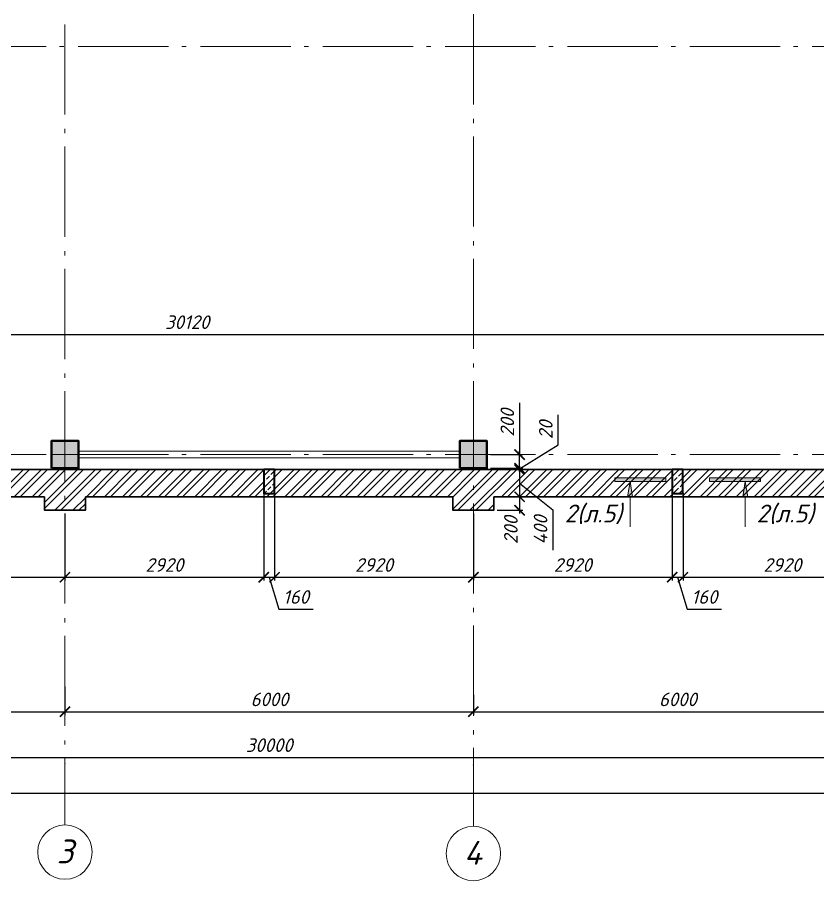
# Model space of a CAD drawing. Header units: millimetres. Extents: x -238377 to -11282, y -123214 to -44846.
# Drawn here: x -203352 to -191592, y -85474 to -72783 of the extents above; entities that cross this region are included whole.
import ezdxf
from ezdxf.enums import TextEntityAlignment as Align

# ---------------------------------------------------------------- set-up
doc = ezdxf.new("R2010")
doc.units = ezdxf.units.MM
doc.header["$MEASUREMENT"] = 0
doc.linetypes.add('Double Dashed', pattern=[1797.222233, 1325, -211.666656, 63.333344, -197.222233])
doc.linetypes.add('штриховаяX2', pattern=[38.1, 25.4, -12.7])
doc.layers.get('0').update_dxf_attribs({"lineweight": 5})
doc.layers.add('#Hatch', color=252, linetype='Continuous', lineweight=5, true_color=0x696969)
for name, color, linetype, lineweight in [('#Бетон', 10, 'Continuous', 35), ('#Выноски', 150, 'Continuous', 15), ('колонны_Ном._пера__94', 252, 'Continuous', 13), ('колонны_Ном._пера__99', 7, 'Continuous', 40), ('Конструкции', 160, 'Continuous', 5), ('оси_Ном._пера__96', 7, 'Continuous', 5), ('оси_Ном._пера__97', 7, 'Continuous', 20), ('размеры', 7, 'Continuous', 5)]:
    doc.layers.add(name, color=color, linetype=linetype, lineweight=lineweight)
for name, color, linetype in [('#стены наруж', 7, 'Continuous'), ('колонны', 7, 'Continuous'), ('оси', 7, 'Continuous')]:
    doc.layers.add(name, color=color, linetype=linetype)
doc.styles.get("Standard").update_dxf_attribs({"font": 'isocpeui.ttf'})
doc.styles.add('STEP PR', font='isocpeui.ttf')
doc.styles.add('СГЕНЕРИР_СТИЛЬ_3', font='gost_2_304-81_type.ttf')
doc.dimstyles.get("Standard").update_dxf_attribs({"dimtxt": 200, "dimasz": 150, "dimexe": 50, "dimexo": 50, "dimgap": 80, "dimtad": 1, "dimdec": 0, "dimzin": 0, "dimdsep": 46, "dimtxsty": 'Standard', "dimblk": 'ARCHTICK', "dimcen": 5, "dimdle": 50, "dimadec": 0, "dimazin": 0, "dimtfac": 1, "dimtdec": 0, "dimtofl": 0, "dimtmove": 1, "dimatfit": 3, "dimfxl": 1, "dimtolj": 1, "dimtzin": 0, "dimarcsym": 0})

# ---------------------------------------------------------------- blocks, each defined once
blk = doc.blocks.new('Стандартный маркер сетки_3')
at = {"layer": 'оси_Ном._пера__96', "linetype": 'Double Dashed'}
for p, q in [((900, 0), (0, 0)), ((17157, 0), (18057, 0))]:
    blk.add_line(p, q, dxfattribs=at)
at = {"layer": 'оси_Ном._пера__96', "linetype": 'Double Dashed', "lineweight": 5}
blk.add_line((900, 0), (17157, 0), dxfattribs=at)
at = {"layer": 'оси_Ном._пера__96', "linetype": 'Double Dashed'}
blk.add_point((17157, 0), dxfattribs=at)
blk.add_point((17157, 0), dxfattribs=at)
at = {"layer": 'оси_Ном._пера__97', "linetype": 'Continuous'}
blk.add_circle((18457, 0), 400, dxfattribs=at)
at = {"layer": 'оси_Ном._пера__96', "style": 'СГЕНЕРИР_СТИЛЬ_3'}
blk.add_attdef('AC_MarkerText_1', text='', height=350, rotation=90, dxfattribs=at).set_placement((18727, -122), align=Align.BOTTOM_LEFT)
blk = doc.blocks.new('Стандартный маркер сетки_4')
at = {"layer": 'оси_Ном._пера__96', "linetype": 'Double Dashed', "lineweight": 5}
blk.add_line((-2864, 0), (17157, 0), dxfattribs=at)
at = {"layer": 'оси_Ном._пера__96', "linetype": 'Double Dashed'}
for p, q in [((900, 0), (0, 0)), ((17157, 0), (18057, 0))]:
    blk.add_line(p, q, dxfattribs=at)
blk.add_point((17157, 0), dxfattribs=at)
blk.add_point((17157, 0), dxfattribs=at)
at = {"layer": 'оси_Ном._пера__97', "linetype": 'Continuous'}
blk.add_circle((18457, 0), 400, dxfattribs=at)
at = {"layer": 'оси_Ном._пера__96', "style": 'СГЕНЕРИР_СТИЛЬ_3'}
blk.add_attdef('AC_MarkerText_1', text='', height=350, rotation=90, dxfattribs=at).set_placement((18727, -139), align=Align.BOTTOM_LEFT)
blk = doc.blocks.new('_ArchTick')
at = {"color": 0, "linetype": 'ByBlock', "const_width": 0.15}
blk.add_lwpolyline([(-0.5, -0.5), (0.5, 0.5)], dxfattribs=at)
blk = doc.blocks.new('*D24')
at = {"layer": 'Defpoints', "color": 0, "transparency": 16777216}
for p in [(-214651, -83762), (-147001, -83944), (-147001, -84189)]:
    blk.add_point(p, dxfattribs=at)
at = {"layer": 'размеры', "color": 0, "lineweight": -2, "transparency": 16777216}
for p, q in [((-214651, -83812), (-214651, -84239)), ((-147001, -83994), (-147001, -84239)), ((-214701, -84189), (-146951, -84189))]:
    blk.add_line(p, q, dxfattribs=at)
at = {"layer": 'размеры', "color": 0, "lineweight": -2, "transparency": 16777216, "xscale": 150, "yscale": 150, "zscale": 150, "rotation": 180}
blk.add_blockref('_ArchTick', (-214651, -84189), dxfattribs=at)
at = {"layer": 'размеры', "color": 0, "lineweight": -2, "transparency": 16777216, "xscale": 150, "yscale": 150, "zscale": 150}
blk.add_blockref('_ArchTick', (-147001, -84189), dxfattribs=at)
at = {"layer": 'размеры', "color": 0, "transparency": 16777216, "insert": (-180813, -84008), "char_height": 200, "attachment_point": 5}
blk.add_mtext('\\A1;67650', dxfattribs=at)
blk = doc.blocks.new('*D28')
at = {"layer": 'Defpoints', "color": 0, "transparency": 16777216}
for p in [(-202651, -82571), (-208651, -82681), (-202651, -82989)]:
    blk.add_point(p, dxfattribs=at)
at = {"layer": 'размеры', "color": 0, "lineweight": -2, "transparency": 16777216}
for p, q in [((-208651, -82731), (-208651, -83039)), ((-202651, -82621), (-202651, -83039)), ((-208701, -82989), (-202601, -82989))]:
    blk.add_line(p, q, dxfattribs=at)
at = {"layer": 'размеры', "color": 0, "lineweight": -2, "transparency": 16777216, "xscale": 150, "yscale": 150, "zscale": 150, "rotation": 180}
blk.add_blockref('_ArchTick', (-208651, -82989), dxfattribs=at)
at = {"layer": 'размеры', "color": 0, "lineweight": -2, "transparency": 16777216, "xscale": 150, "yscale": 150, "zscale": 150}
blk.add_blockref('_ArchTick', (-202651, -82989), dxfattribs=at)
at = {"layer": 'размеры', "color": 0, "transparency": 16777216, "insert": (-205646, -82809), "char_height": 200, "attachment_point": 5}
blk.add_mtext('\\A1;6000', dxfattribs=at)
blk = doc.blocks.new('*D29')
at = {"layer": 'Defpoints', "color": 0, "transparency": 16777216}
for p in [(-202651, -82571), (-196651, -82692), (-196651, -82989)]:
    blk.add_point(p, dxfattribs=at)
at = {"layer": 'размеры', "color": 0, "lineweight": -2, "transparency": 16777216}
for p, q in [((-202651, -82621), (-202651, -83039)), ((-196651, -82742), (-196651, -83039)), ((-202701, -82989), (-196601, -82989))]:
    blk.add_line(p, q, dxfattribs=at)
at = {"layer": 'размеры', "color": 0, "lineweight": -2, "transparency": 16777216, "xscale": 150, "yscale": 150, "zscale": 150, "rotation": 180}
blk.add_blockref('_ArchTick', (-202651, -82989), dxfattribs=at)
at = {"layer": 'размеры', "color": 0, "lineweight": -2, "transparency": 16777216, "xscale": 150, "yscale": 150, "zscale": 150}
blk.add_blockref('_ArchTick', (-196651, -82989), dxfattribs=at)
at = {"layer": 'размеры', "color": 0, "transparency": 16777216, "insert": (-199646, -82809), "char_height": 200, "attachment_point": 5}
blk.add_mtext('\\A1;6000', dxfattribs=at)
blk = doc.blocks.new('*D30')
at = {"layer": 'Defpoints', "color": 0, "transparency": 16777216}
for p in [(-196651, -82692), (-190651, -82788), (-190651, -82989)]:
    blk.add_point(p, dxfattribs=at)
at = {"layer": 'размеры', "color": 0, "lineweight": -2, "transparency": 16777216}
for p, q in [((-196651, -82742), (-196651, -83039)), ((-190651, -82838), (-190651, -83039)), ((-196701, -82989), (-190601, -82989))]:
    blk.add_line(p, q, dxfattribs=at)
at = {"layer": 'размеры', "color": 0, "lineweight": -2, "transparency": 16777216, "xscale": 150, "yscale": 150, "zscale": 150, "rotation": 180}
blk.add_blockref('_ArchTick', (-196651, -82989), dxfattribs=at)
at = {"layer": 'размеры', "color": 0, "lineweight": -2, "transparency": 16777216, "xscale": 150, "yscale": 150, "zscale": 150}
blk.add_blockref('_ArchTick', (-190651, -82989), dxfattribs=at)
at = {"layer": 'размеры', "color": 0, "transparency": 16777216, "insert": (-193646, -82809), "char_height": 200, "attachment_point": 5}
blk.add_mtext('\\A1;6000', dxfattribs=at)
blk = doc.blocks.new('*D46')
at = {"layer": 'Defpoints', "color": 0, "transparency": 16777216}
for p in [(-214871, -76944), (-184751, -77241), (-184751, -77445)]:
    blk.add_point(p, dxfattribs=at)
at = {"layer": 'размеры', "color": 0, "lineweight": -2, "transparency": 16777216}
for p, q in [((-214871, -76994), (-214871, -77495)), ((-184751, -77291), (-184751, -77495)), ((-214921, -77445), (-184701, -77445))]:
    blk.add_line(p, q, dxfattribs=at)
at = {"layer": 'размеры', "color": 0, "lineweight": -2, "transparency": 16777216, "xscale": 150, "yscale": 150, "zscale": 150, "rotation": 180}
blk.add_blockref('_ArchTick', (-214871, -77445), dxfattribs=at)
at = {"layer": 'размеры', "color": 0, "lineweight": -2, "transparency": 16777216, "xscale": 150, "yscale": 150, "zscale": 150}
blk.add_blockref('_ArchTick', (-184751, -77445), dxfattribs=at)
at = {"layer": 'размеры', "color": 0, "transparency": 16777216, "insert": (-200856, -77265), "char_height": 200, "attachment_point": 5}
blk.add_mtext('\\A1;30120', dxfattribs=at)
blk = doc.blocks.new('Колонна_15_1', base_point=(22379, 71856))
at = {"layer": 'колонны_Ном._пера__94', "linetype": 'Continuous', "true_color": 0x7d7d7d}
blk.add_hatch(color=8, dxfattribs=at).paths.add_polyline_path([(22179, 71647), (22579, 71647), (22579, 72047), (22179, 72047)])
blk.add_hatch(color=8, dxfattribs=at).paths.add_polyline_path([(22179, 71647), (22579, 71647), (22579, 72047), (22179, 72047)])
at = {"layer": 'колонны_Ном._пера__99', "linetype": 'Continuous', "flags": 128}
blk.add_lwpolyline([(22179, 71647), (22579, 71647), (22579, 72047), (22179, 72047)], close=True, dxfattribs=at)
at = {"layer": 'колонны_Ном._пера__99', "color": 8, "linetype": 'Continuous', "true_color": 0x737373, "flags": 128}
blk.add_lwpolyline([(22179, 71647), (22579, 71647), (22579, 72047), (22179, 72047)], close=True, dxfattribs=at)
at = {"layer": 'оси_Ном._пера__96', "color": 253, "lineweight": 5, "true_color": 0x9c9c9c}
for points in [[(22379, 72047), (22379, 71647)], [(22379, 72047), (22379, 71647)], [(22179, 71847), (22579, 71847)], [(22179, 71847), (22579, 71847)]]:
    blk.add_lwpolyline(points, dxfattribs=at)
blk = doc.blocks.new('Связ001')
at = {"layer": 'Конструкции', "color": 102, "linetype": 'Continuous', "lineweight": 9}
blk.add_lwpolyline([(5837, 0), (5837, 100), (0, 100), (0, 0), (5837, 0)], dxfattribs=at)
blk = doc.blocks.new('*D73')
at = {"layer": 'Defpoints', "color": 0, "transparency": 16777216}
for p in [(-214651, -83255), (-184651, -83333), (-184651, -83661)]:
    blk.add_point(p, dxfattribs=at)
at = {"layer": 'размеры', "color": 0, "lineweight": -2, "transparency": 16777216}
for p, q in [((-214651, -83305), (-214651, -83711)), ((-184651, -83383), (-184651, -83711)), ((-214701, -83661), (-184601, -83661))]:
    blk.add_line(p, q, dxfattribs=at)
at = {"layer": 'размеры', "color": 0, "lineweight": -2, "transparency": 16777216, "xscale": 150, "yscale": 150, "zscale": 150, "rotation": 180}
blk.add_blockref('_ArchTick', (-214651, -83661), dxfattribs=at)
at = {"layer": 'размеры', "color": 0, "lineweight": -2, "transparency": 16777216, "xscale": 150, "yscale": 150, "zscale": 150}
blk.add_blockref('_ArchTick', (-184651, -83661), dxfattribs=at)
at = {"layer": 'размеры', "color": 0, "transparency": 16777216, "insert": (-199651, -83481), "char_height": 200, "attachment_point": 5}
blk.add_mtext('\\A1;30000', dxfattribs=at)
blk = doc.blocks.new('*D86')
at = {"layer": 'Defpoints', "color": 0, "lineweight": 0, "transparency": 16777216}
for p in [(-196351, -79430), (-196351, -79830), (-195972, -79830)]:
    blk.add_point(p, dxfattribs=at)
at = {"layer": 'размеры', "color": 0, "lineweight": -2, "transparency": 16777216}
for p, q in [((-196301, -79430), (-195922, -79430)), ((-195972, -79380), (-195972, -79880)), ((-195972, -79630), (-195484, -80021)), ((-196301, -79830), (-195922, -79830)), ((-195484, -80021), (-195484, -80615))]:
    blk.add_line(p, q, dxfattribs=at)
at = {"layer": 'размеры', "color": 0, "lineweight": -2, "transparency": 16777216, "xscale": 150, "yscale": 150, "zscale": 150}
for p, rotation in [((-195972, -79430), 90), ((-195972, -79830), 270)]:
    blk.add_blockref('_ArchTick', p, dxfattribs=dict(at, rotation=rotation))
at = {"layer": 'размеры', "color": 0, "transparency": 16777216, "insert": (-195664, -80318), "char_height": 200, "attachment_point": 5, "rotation": 90}
blk.add_mtext('\\A1;400', dxfattribs=at)
blk = doc.blocks.new('*D87')
at = {"layer": 'Defpoints', "color": 0, "transparency": 16777216}
for p in [(-196451, -79410), (-196351, -79430), (-195972, -79410)]:
    blk.add_point(p, dxfattribs=at)
at = {"layer": 'размеры', "color": 0, "lineweight": -2, "transparency": 16777216}
for p, q in [((-195407, -79067), (-195407, -78628)), ((-195972, -79420), (-195407, -79067)), ((-195972, -79410), (-195972, -79260)), ((-196401, -79410), (-195922, -79410)), ((-196301, -79430), (-195922, -79430)), ((-195972, -79430), (-195972, -79410)), ((-195972, -79430), (-195972, -79580))]:
    blk.add_line(p, q, dxfattribs=at)
at = {"layer": 'размеры', "color": 0, "lineweight": -2, "transparency": 16777216, "xscale": 150, "yscale": 150, "zscale": 150}
for p, rotation in [((-195972, -79410), 270), ((-195972, -79430), 90)]:
    blk.add_blockref('_ArchTick', p, dxfattribs=dict(at, rotation=rotation))
at = {"layer": 'размеры', "color": 0, "transparency": 16777216, "insert": (-195587, -78848), "char_height": 200, "attachment_point": 5, "rotation": 90}
blk.add_mtext('\\A1;20', dxfattribs=at)
blk = doc.blocks.new('*D88')
at = {"layer": 'Defpoints', "color": 0, "transparency": 16777216}
for p in [(-196451, -79210), (-195972, -79210), (-196451, -79410)]:
    blk.add_point(p, dxfattribs=at)
at = {"layer": 'размеры', "color": 0, "lineweight": -2, "transparency": 16777216}
for p, q in [((-195972, -78451), (-195972, -79210)), ((-195972, -79460), (-195972, -79160)), ((-196401, -79210), (-195922, -79210)), ((-196401, -79410), (-195922, -79410))]:
    blk.add_line(p, q, dxfattribs=at)
at = {"layer": 'размеры', "color": 0, "lineweight": -2, "transparency": 16777216, "xscale": 150, "yscale": 150, "zscale": 150}
for p, rotation in [((-195972, -79210), 90), ((-195972, -79410), 270)]:
    blk.add_blockref('_ArchTick', p, dxfattribs=dict(at, rotation=rotation))
at = {"layer": 'размеры', "color": 0, "transparency": 16777216, "insert": (-196152, -78743), "char_height": 200, "attachment_point": 5, "rotation": 90}
blk.add_mtext('\\A1;200', dxfattribs=at)
blk = doc.blocks.new('сердечник160х300')
at = {"layer": '#Hatch'}
h = blk.add_hatch(dxfattribs=at)
h.set_pattern_fill('ANSI33', color=256, scale=500)
h.paths.add_polyline_path([(80, 150), (-80, 150), (-80, -198), (80, -198)])
at = {"layer": '#Бетон'}
blk.add_lwpolyline([(80, -200), (80, 150), (-80, 150), (-80, -200)], close=True, dxfattribs=at)
blk = doc.blocks.new('*D213')
at = {"layer": 'Defpoints', "color": 0, "transparency": 16777216}
for p in [(-205571, -79730), (-202651, -80028), (-202651, -81013)]:
    blk.add_point(p, dxfattribs=at)
at = {"layer": 'размеры', "color": 0, "lineweight": -2, "transparency": 16777216}
for p, q in [((-205571, -79780), (-205571, -81063)), ((-202651, -80078), (-202651, -81063)), ((-205621, -81013), (-202601, -81013))]:
    blk.add_line(p, q, dxfattribs=at)
at = {"layer": 'размеры', "color": 0, "lineweight": -2, "transparency": 16777216, "xscale": 150, "yscale": 150, "zscale": 150, "rotation": 180}
blk.add_blockref('_ArchTick', (-205571, -81013), dxfattribs=at)
at = {"layer": 'размеры', "color": 0, "lineweight": -2, "transparency": 16777216, "xscale": 150, "yscale": 150, "zscale": 150}
blk.add_blockref('_ArchTick', (-202651, -81013), dxfattribs=at)
at = {"layer": 'размеры', "color": 0, "transparency": 16777216, "insert": (-204111, -80833), "char_height": 200, "attachment_point": 5}
blk.add_mtext('\\A1;2920', dxfattribs=at)
blk = doc.blocks.new('*D214')
at = {"layer": 'Defpoints', "color": 0, "transparency": 16777216}
for p in [(-199731, -79730), (-202651, -80028), (-199731, -81013)]:
    blk.add_point(p, dxfattribs=at)
at = {"layer": 'размеры', "color": 0, "lineweight": -2, "transparency": 16777216}
for p, q in [((-199731, -79780), (-199731, -81063)), ((-202651, -80078), (-202651, -81063)), ((-202701, -81013), (-199681, -81013))]:
    blk.add_line(p, q, dxfattribs=at)
at = {"layer": 'размеры', "color": 0, "lineweight": -2, "transparency": 16777216, "xscale": 150, "yscale": 150, "zscale": 150, "rotation": 180}
blk.add_blockref('_ArchTick', (-202651, -81013), dxfattribs=at)
at = {"layer": 'размеры', "color": 0, "lineweight": -2, "transparency": 16777216, "xscale": 150, "yscale": 150, "zscale": 150}
blk.add_blockref('_ArchTick', (-199731, -81013), dxfattribs=at)
at = {"layer": 'размеры', "color": 0, "transparency": 16777216, "insert": (-201191, -80833), "char_height": 200, "attachment_point": 5}
blk.add_mtext('\\A1;2920', dxfattribs=at)
blk = doc.blocks.new('*D215')
at = {"layer": 'Defpoints', "color": 0, "transparency": 16777216}
for p in [(-199731, -79730), (-199571, -79730), (-199571, -81013)]:
    blk.add_point(p, dxfattribs=at)
at = {"layer": 'размеры', "color": 0, "lineweight": -2, "transparency": 16777216}
for p, q in [((-199731, -79780), (-199731, -81063)), ((-199571, -79780), (-199571, -81063)), ((-199781, -81013), (-199521, -81013)), ((-199651, -81013), (-199510, -81483)), ((-199510, -81483), (-199004, -81483))]:
    blk.add_line(p, q, dxfattribs=at)
at = {"layer": 'размеры', "color": 0, "lineweight": -2, "transparency": 16777216, "xscale": 150, "yscale": 150, "zscale": 150, "rotation": 180}
blk.add_blockref('_ArchTick', (-199731, -81013), dxfattribs=at)
at = {"layer": 'размеры', "color": 0, "lineweight": -2, "transparency": 16777216, "xscale": 150, "yscale": 150, "zscale": 150}
blk.add_blockref('_ArchTick', (-199571, -81013), dxfattribs=at)
at = {"layer": 'размеры', "color": 0, "transparency": 16777216, "insert": (-199257, -81303), "char_height": 200, "attachment_point": 5}
blk.add_mtext('\\A1;160', dxfattribs=at)
blk = doc.blocks.new('*D216')
at = {"layer": 'Defpoints', "color": 0, "transparency": 16777216}
for p in [(-199571, -79730), (-196651, -80028), (-196651, -81013)]:
    blk.add_point(p, dxfattribs=at)
at = {"layer": 'размеры', "color": 0, "lineweight": -2, "transparency": 16777216}
for p, q in [((-199571, -79780), (-199571, -81063)), ((-196651, -80078), (-196651, -81063)), ((-199621, -81013), (-196601, -81013))]:
    blk.add_line(p, q, dxfattribs=at)
at = {"layer": 'размеры', "color": 0, "lineweight": -2, "transparency": 16777216, "xscale": 150, "yscale": 150, "zscale": 150, "rotation": 180}
blk.add_blockref('_ArchTick', (-199571, -81013), dxfattribs=at)
at = {"layer": 'размеры', "color": 0, "lineweight": -2, "transparency": 16777216, "xscale": 150, "yscale": 150, "zscale": 150}
blk.add_blockref('_ArchTick', (-196651, -81013), dxfattribs=at)
at = {"layer": 'размеры', "color": 0, "transparency": 16777216, "insert": (-198111, -80833), "char_height": 200, "attachment_point": 5}
blk.add_mtext('\\A1;2920', dxfattribs=at)
blk = doc.blocks.new('*D217')
at = {"layer": 'Defpoints', "color": 0, "transparency": 16777216}
for p in [(-193731, -79730), (-196651, -80028), (-193731, -81013)]:
    blk.add_point(p, dxfattribs=at)
at = {"layer": 'размеры', "color": 0, "lineweight": -2, "transparency": 16777216}
for p, q in [((-193731, -79780), (-193731, -81063)), ((-196651, -80078), (-196651, -81063)), ((-196701, -81013), (-193681, -81013))]:
    blk.add_line(p, q, dxfattribs=at)
at = {"layer": 'размеры', "color": 0, "lineweight": -2, "transparency": 16777216, "xscale": 150, "yscale": 150, "zscale": 150, "rotation": 180}
blk.add_blockref('_ArchTick', (-196651, -81013), dxfattribs=at)
at = {"layer": 'размеры', "color": 0, "lineweight": -2, "transparency": 16777216, "xscale": 150, "yscale": 150, "zscale": 150}
blk.add_blockref('_ArchTick', (-193731, -81013), dxfattribs=at)
at = {"layer": 'размеры', "color": 0, "transparency": 16777216, "insert": (-195191, -80833), "char_height": 200, "attachment_point": 5}
blk.add_mtext('\\A1;2920', dxfattribs=at)
blk = doc.blocks.new('*D218')
at = {"layer": 'Defpoints', "color": 0, "transparency": 16777216}
for p in [(-193731, -79730), (-193571, -79730), (-193571, -81013)]:
    blk.add_point(p, dxfattribs=at)
at = {"layer": 'размеры', "color": 0, "lineweight": -2, "transparency": 16777216}
for p, q in [((-193731, -79780), (-193731, -81063)), ((-193571, -79780), (-193571, -81063)), ((-193781, -81013), (-193521, -81013)), ((-193651, -81013), (-193510, -81483)), ((-193510, -81483), (-193004, -81483))]:
    blk.add_line(p, q, dxfattribs=at)
at = {"layer": 'размеры', "color": 0, "lineweight": -2, "transparency": 16777216, "xscale": 150, "yscale": 150, "zscale": 150, "rotation": 180}
blk.add_blockref('_ArchTick', (-193731, -81013), dxfattribs=at)
at = {"layer": 'размеры', "color": 0, "lineweight": -2, "transparency": 16777216, "xscale": 150, "yscale": 150, "zscale": 150}
blk.add_blockref('_ArchTick', (-193571, -81013), dxfattribs=at)
at = {"layer": 'размеры', "color": 0, "transparency": 16777216, "insert": (-193257, -81303), "char_height": 200, "attachment_point": 5}
blk.add_mtext('\\A1;160', dxfattribs=at)
blk = doc.blocks.new('*D219')
at = {"layer": 'Defpoints', "color": 0, "transparency": 16777216}
for p in [(-193571, -79730), (-190651, -79830), (-190651, -81013)]:
    blk.add_point(p, dxfattribs=at)
at = {"layer": 'размеры', "color": 0, "lineweight": -2, "transparency": 16777216}
for p, q in [((-193571, -79780), (-193571, -81063)), ((-190651, -79880), (-190651, -81063)), ((-193621, -81013), (-190601, -81013))]:
    blk.add_line(p, q, dxfattribs=at)
at = {"layer": 'размеры', "color": 0, "lineweight": -2, "transparency": 16777216, "xscale": 150, "yscale": 150, "zscale": 150, "rotation": 180}
blk.add_blockref('_ArchTick', (-193571, -81013), dxfattribs=at)
at = {"layer": 'размеры', "color": 0, "lineweight": -2, "transparency": 16777216, "xscale": 150, "yscale": 150, "zscale": 150}
blk.add_blockref('_ArchTick', (-190651, -81013), dxfattribs=at)
at = {"layer": 'размеры', "color": 0, "transparency": 16777216, "insert": (-192111, -80833), "char_height": 200, "attachment_point": 5}
blk.add_mtext('\\A1;2920', dxfattribs=at)
blk = doc.blocks.new('*U252')
at = {"ltscale": 100}
h = blk.add_hatch(color=256, dxfattribs=at)
h.dxf.hatch_style = 1
h.paths.add_polyline_path([(-335, 770), (-335, 700), (665, 700), (665, 770)])
h = blk.add_hatch(color=256, dxfattribs=at)
h.dxf.hatch_style = 1
h.paths.add_polyline_path([(-85, 400), (-35, 400), (15, 400), (-35, 700)])
at = {"linetype": 'Continuous', "ltscale": 100}
for p, q in [((-335, 770), (-335, 700)), ((665, 770), (-335, 770)), ((-335, 700), (665, 700)), ((-35, 700), (-85, 400)), ((-35, 700), (15, 400)), ((-85, 400), (-35, 400)), ((15, 400), (-35, 400))]:
    blk.add_line(p, q, dxfattribs=at)
blk.add_lwpolyline([(665, 770), (665, 700)], dxfattribs=at)
at = {"linetype": 'Continuous', "ltscale": 100, "extrusion": (-1, 1e-16, 0), "elevation": 35}
blk.add_lwpolyline([(190, 0), (-400, 0)], dxfattribs=at)
at = {"ltscale": 100, "style": 'STEP PR'}
blk.add_attdef('Nh', text='', height=350, dxfattribs=at).set_placement((-192, -102), align=Align.RIGHT)
blk = doc.blocks.new('*U269')
at = {"ltscale": 100}
h = blk.add_hatch(color=256, dxfattribs=at)
h.dxf.hatch_style = 1
h.paths.add_polyline_path([(665, 770), (665, 700), (1665, 700), (1665, 770)])
h = blk.add_hatch(color=256, dxfattribs=at)
h.dxf.hatch_style = 1
h.paths.add_polyline_path([(1415, 400), (1365, 400), (1315, 400), (1365, 700)])
at = {"linetype": 'Continuous', "ltscale": 100}
for p, q in [((665, 770), (1665, 770)), ((1665, 700), (665, 700)), ((1365, 700), (1315, 400)), ((1365, 700), (1415, 400)), ((1665, 770), (1665, 700)), ((1315, 400), (1365, 400)), ((1415, 400), (1365, 400))]:
    blk.add_line(p, q, dxfattribs=at)
blk.add_lwpolyline([(665, 770), (665, 700)], dxfattribs=at)
at = {"linetype": 'Continuous', "ltscale": 100, "extrusion": (1, 1e-16, 0), "elevation": 1365}
blk.add_lwpolyline([(-190, 0), (400, 0)], dxfattribs=at)
at = {"ltscale": 100, "style": 'STEP PR'}
blk.add_attdef('Nh', text='', height=350, dxfattribs=at).set_placement((1799, -102), align=Align.RIGHT)
blk = doc.blocks.new('*D277')
at = {"layer": 'Defpoints', "color": 0, "transparency": 16777216}
for p in [(-196351, -79830), (-196351, -80028), (-195972, -80028)]:
    blk.add_point(p, dxfattribs=at)
at = {"layer": 'размеры', "color": 0, "lineweight": -2, "transparency": 16777216}
for p, q in [((-195972, -79780), (-195972, -80078)), ((-196301, -79830), (-195922, -79830)), ((-196301, -80028), (-195922, -80028))]:
    blk.add_line(p, q, dxfattribs=at)
at = {"layer": 'размеры', "color": 0, "lineweight": -2, "transparency": 16777216, "xscale": 150, "yscale": 150, "zscale": 150}
for p, rotation in [((-195972, -79830), 90), ((-195972, -80028), 270)]:
    blk.add_blockref('_ArchTick', p, dxfattribs=dict(at, rotation=rotation))
at = {"layer": 'размеры', "color": 0, "transparency": 16777216, "insert": (-196100, -80320), "char_height": 200, "attachment_point": 5, "rotation": 90}
blk.add_mtext('\\A1;200', dxfattribs=at)

msp = doc.modelspace()

# ---------------------------------------------------------------- hatches: boundary and pattern name
at = {"layer": '#Hatch'}
h = msp.add_hatch(dxfattribs=at)
h.set_pattern_fill('ANSI32', color=256, scale=500)
h.paths.add_polyline_path([(-214871.5, -73000.4), (-215271.5, -73000.4), (-215271.5, -73079.7), (-215271.5, -73148.9), (-215271.5, -73210.4), (-214871.5, -73210.4)])
h.paths.add_polyline_path([(-214871.5, -73210.4), (-215271.5, -73210.4), (-215271.5, -73359.4), (-215271.5, -73410.4), (-215271.5, -79210.4), (-214871.5, -79210.4), (-214871.5, -76290.4), (-215171.5, -76290.4), (-215171.5, -76130.4), (-214871.5, -76130.4)])
edge = h.paths.add_edge_path(flags=17)
edge.add_line((-208348.5, -79430.4), (-208954.5, -79430.4))
edge.add_arc((-208651.5, -79221.7), 367.9, 214.55283, 325.44717)
edge = h.paths.add_edge_path(flags=17)
edge.add_line((-190348.2, -79430.4), (-190954.2, -79430.4))
edge.add_arc((-190651.2, -79221.7), 367.9, 214.55283, 325.44717)
edge = h.paths.add_edge_path(flags=17)
edge.add_line((-184351.2, -79430.4), (-184816, -79430.4))
edge.add_arc((-184655.4, -79306.9), 202.6, 217.5612, 292.54264)
edge.add_arc((-184412.3, -79405.2), 187.8, 208.21459, 288.99311)
edge.add_line((-184351.2, -79582.8), (-184351.2, -79430.4))
edge = h.paths.add_edge_path()
edge.add_line((-187571.5, -79430.4), (-187571.5, -79730.4))
edge.add_line((-187571.5, -79730.4), (-187731.5, -79730.4))
edge.add_line((-187731.5, -79730.4), (-187731.5, -79430.4))
edge.add_line((-187731.5, -79430.4), (-190348.2, -79430.4))
edge.add_arc((-190651.2, -79221.7), 367.9, 214.55283, 325.44717, ccw=False)
edge.add_line((-190954.2, -79430.4), (-193571.5, -79430.4))
edge.add_line((-193571.5, -79430.4), (-193571.5, -79730.4))
edge.add_line((-193571.5, -79730.4), (-193731.5, -79730.4))
edge.add_line((-193731.5, -79730.4), (-193731.5, -79430.4))
edge.add_line((-193731.5, -79430.4), (-199571.5, -79430.4))
edge.add_line((-199571.5, -79430.4), (-199571.5, -79730.4))
edge.add_line((-199571.5, -79730.4), (-199731.5, -79730.4))
edge.add_line((-199731.5, -79730.4), (-199731.5, -79430.4))
edge.add_line((-199731.5, -79430.4), (-205571.5, -79430.4))
edge.add_line((-205571.5, -79430.4), (-205571.5, -79730.4))
edge.add_line((-205571.5, -79730.4), (-205731.5, -79730.4))
edge.add_line((-205731.5, -79730.4), (-205731.5, -79430.4))
edge.add_line((-205731.5, -79430.4), (-208348.5, -79430.4))
edge.add_arc((-208651.5, -79221.7), 367.9, 214.55283, 325.44717, ccw=False)
edge.add_line((-208954.5, -79430.4), (-211571.3, -79430.4))
edge.add_line((-211571.3, -79430.4), (-211571.3, -79730.4))
edge.add_line((-211571.3, -79730.4), (-211731.3, -79730.4))
edge.add_line((-211731.3, -79730.4), (-211731.3, -79430.4))
edge.add_line((-211731.3, -79430.4), (-214871.5, -79430.4))
edge.add_line((-214871.5, -79430.4), (-214871.5, -79210.4))
edge.add_line((-214871.5, -79210.4), (-215271.5, -79210.4))
edge.add_line((-215271.5, -79210.4), (-215271.5, -79830.4))
edge.add_line((-215271.5, -79830.4), (-215271.5, -80030.4))
edge.add_line((-215271.5, -80030.4), (-214651.2, -80030.4))
edge.add_line((-214651.2, -80030.4), (-214651.2, -79830.4))
edge.add_line((-214651.2, -79830.4), (-208951.3, -79830.4))
edge.add_line((-208951.3, -79830.4), (-208951.3, -80028.3))
edge.add_line((-208951.3, -80028.3), (-208351, -80028.3))
edge.add_line((-208351, -80028.3), (-208351, -79830.4))
edge.add_line((-208351, -79830.4), (-202951.3, -79830.4))
edge.add_line((-202951.3, -79830.4), (-202951.3, -80028.3))
edge.add_line((-202951.3, -80028.3), (-202351, -80028.3))
edge.add_line((-202351, -80028.3), (-202351, -79830.4))
edge.add_line((-202351, -79830.4), (-196951.3, -79830.4))
edge.add_line((-196951.3, -79830.4), (-196951.3, -80028.3))
edge.add_line((-196951.3, -80028.3), (-196351, -80028.3))
edge.add_line((-196351, -80028.3), (-196351, -79830.4))
edge.add_line((-196351, -79830.4), (-190951.3, -79830.4))
edge.add_line((-190951.3, -79830.4), (-190951.3, -80028.3))
edge.add_line((-190951.3, -80028.3), (-190351, -80028.3))
edge.add_line((-190351, -80028.3), (-190351, -79830.4))
edge.add_line((-190351, -79830.4), (-184951.2, -79830.4))
edge.add_line((-184951.2, -79830.4), (-184951.2, -80030.4))
edge.add_line((-184951.2, -80030.4), (-184351.2, -80030.4))
edge.add_line((-184351.2, -80030.4), (-184351.2, -79830.4))
edge.add_line((-184351.2, -79830.4), (-184351.2, -79582.8))
edge.add_arc((-184412.3, -79405.2), 187.8, 208.21459, 288.99311, ccw=False)
edge.add_arc((-184655.4, -79306.9), 202.6, 217.5612, 292.54264, ccw=False)
edge.add_line((-184816, -79430.4), (-187571.5, -79430.4))

# ---------------------------------------------------------------- linework, layer by layer
at = {"layer": '#стены наруж', "lineweight": 30}
for points in [[(-215271.5, -79830.4), (-215271.5, -73000.4), (-214871.5, -73000.4), (-214871.5, -79430.4), (-184351.2, -79430.4), (-184351.2, -79830.4)], [(-202951.3, -79830.4), (-208351, -79830.4)], [(-202951.3, -79830.4), (-202951.3, -80028.3), (-202351, -80028.3), (-202351, -79830.4)], [(-196951.3, -79830.4), (-202351, -79830.4)], [(-196951.3, -79830.4), (-196951.3, -80028.3), (-196351, -80028.3), (-196351, -79830.4)], [(-190951.3, -79830.4), (-196351, -79830.4)]]:
    msp.add_lwpolyline(points, dxfattribs=at)
at = {"layer": 'Defpoints', "color": 8, "linetype": 'штриховаяX2', "lineweight": 5, "ltscale": 5, "true_color": 0x737373, "const_width": 0.5}
msp.add_lwpolyline([(-214451.5, -79010.4), (-184851.5, -79010.4), (-184851.5, -79410.4), (-214451.5, -79410.4)], close=True, dxfattribs=at)
at = {"layer": 'оси_Ном._пера__96', "linetype": 'Double Dashed'}
msp.add_line((-143619.1, -73210.4), (-216265.2, -73210.4), dxfattribs=at)
at = {"layer": 'оси_Ном._пера__96', "linetype": 'Double Dashed', "lineweight": 5}
msp.add_line((-143619.1, -79210.4), (-216265.2, -79210.4), dxfattribs=at)

# ---------------------------------------------------------------- block references
at = {"layer": '#Выноски', "xscale": 0.75, "yscale": 0.75, "zscale": 0.75}
msp.add_blockref('*U252', (-194322.4, -80130.9), dxfattribs=at).add_auto_attribs({'Nh': '2(л.5)'})
at = {"layer": '#Выноски'}
ref = msp.add_blockref('*U269', (-193679.3, -80130.9), dxfattribs=dict(at, xscale=0.75, yscale=0.75, zscale=0.75))
ref.add_attrib('Nh', '2(л.5)', dxfattribs={"layer": '0', "ltscale": 100, "height": 262.5, "style": 'STEP PR'}).set_placement((-191646.3, -80207.3), align=Align.RIGHT)
at = {"layer": 'колонны'}
for p in [(-202651.5, -79201.5), (-196651.5, -79201.5)]:
    msp.add_blockref('Колонна_15_1', p, dxfattribs=at)
at = {"layer": 'Конструкции', "linetype": 'Continuous', "xscale": 0.9584354169361498, "zscale": 1000}
msp.add_blockref('Связ001', (-202446.2, -79260.4), dxfattribs=at)
at = {"layer": 'оси', "color": 251, "linetype": 'Continuous', "lineweight": 13}
ref = msp.add_blockref('Стандартный маркер сетки_4', (-196651.2, -66616.3), dxfattribs=dict(at, zscale=1000, rotation=270))
ref.add_attrib('AC_MarkerText_1', '4', dxfattribs={"color": 7, "linetype": 'Continuous', "lineweight": 13, "height": 350, "rotation": 360}).set_placement((-196790.3, -85343.3), align=Align.BOTTOM_LEFT)
at = {"layer": 'оси'}
ref = msp.add_blockref('Стандартный маркер сетки_3', (-202651.2, -66595.9), dxfattribs=dict(at, zscale=1000, rotation=270))
ref.add_attrib('AC_MarkerText_1', '3', dxfattribs={"color": 7, "linetype": 'Continuous', "lineweight": 13, "height": 350, "rotation": 360}).set_placement((-202773.4, -85322.9), align=Align.BOTTOM_LEFT)
at = {"layer": 'размеры'}
for p in [(-199651.5, -79580.4), (-193651.5, -79580.4)]:
    msp.add_blockref('сердечник160х300', p, dxfattribs=at)

# ---------------------------------------------------------------- dimensions: what is measured, and where the dimension line sits
for base, p1, p2, picture, middle in [((-184751.2, -77444.7), (-214870.9, -76944.4), (-184751.2, -77241.3), '*D46', (-200855.7, -77444.7)), ((-202651.2, -82989.2), (-208651.2, -82681), (-202651.2, -82570.6), '*D28', (-205646.4, -82989.2)), ((-196651.2, -82989.2), (-202651.2, -82570.6), (-196651.2, -82691.9), '*D29', (-199646.4, -82989.2)), ((-190651.2, -82989.2), (-196651.2, -82691.9), (-190651.2, -82788.5), '*D30', (-193646.4, -82989.2)), ((-184651.2, -83660.6), (-214651.2, -83254.9), (-184651.2, -83333.2), '*D73', (-199651.2, -83660.6)), ((-147001.2, -84189.2), (-214651.2, -83762.3), (-147001.2, -83943.5), '*D24', (-180813.2, -84189.2))]:
    dim = msp.add_linear_dim(base=base, p1=p1, p2=p2, dimstyle='Standard', dxfattribs=at)
    dim.commit()
    dim.dimension.update_dxf_attribs({"geometry": picture, "text_midpoint": middle, "dimtype": 160})
for base, p1, p2, picture, middle in [((-195971.9, -79210.4), (-196451.5, -79410.4), (-196451.5, -79210.4), '*D88', (-195971.8, -78743.3)), ((-195971.9, -79410.4), (-196350.7, -79430.4), (-196451.5, -79410.4), '*D87', (-195406.6, -78987.5)), ((-195971.9, -79830.4), (-196350.7, -79430.4), (-196350.7, -79830.4), '*D86', (-195484.5, -80100.6))]:
    dim = msp.add_linear_dim(base=base, p1=p1, p2=p2, angle=90, dimstyle='Standard', dxfattribs=at)
    dim.commit()
    dim.dimension.update_dxf_attribs({"geometry": picture, "text_midpoint": middle, "dimtype": 160})
for base, p1, p2, picture, middle in [((-202651.2, -81012.7), (-205571.5, -79730.4), (-202651.2, -80028.3), '*D213', (-204111.3, -80832.7)), ((-199731.5, -81012.7), (-202651.2, -80028.3), (-199731.5, -79730.4), '*D214', (-201191.3, -80832.7)), ((-199571.5, -81012.7), (-199731.5, -79730.4), (-199571.5, -79730.4), '*D215', (-199430.5, -81302.7)), ((-196651.2, -81012.7), (-199571.5, -79730.4), (-196651.2, -80028.3), '*D216', (-198111.3, -80832.7)), ((-193731.5, -81012.7), (-196651.2, -80028.3), (-193731.5, -79730.4), '*D217', (-195191.3, -80832.7)), ((-193571.5, -81012.6), (-193731.5, -79730.4), (-193571.5, -79730.4), '*D218', (-193430.5, -81302.6)), ((-190651.2, -81012.7), (-193571.5, -79730.4), (-190651.2, -79830.4), '*D219', (-192111.3, -80832.7))]:
    dim = msp.add_linear_dim(base=base, p1=p1, p2=p2, dimstyle='Standard', dxfattribs=at)
    dim.commit()
    dim.dimension.update_dxf_attribs({"geometry": picture, "text_midpoint": middle})
dim = msp.add_linear_dim(base=(-195971.9, -80028.3), p1=(-196350.7, -79830.4), p2=(-196351, -80028.3), angle=90, dimstyle='Standard', override={"dimrnd": 5}, dxfattribs=at)
dim.commit()
dim.dimension.update_dxf_attribs({"geometry": '*D277', "text_midpoint": (-195919.8, -80320.2), "dimtype": 160})

doc.saveas('drawing.dxf')
